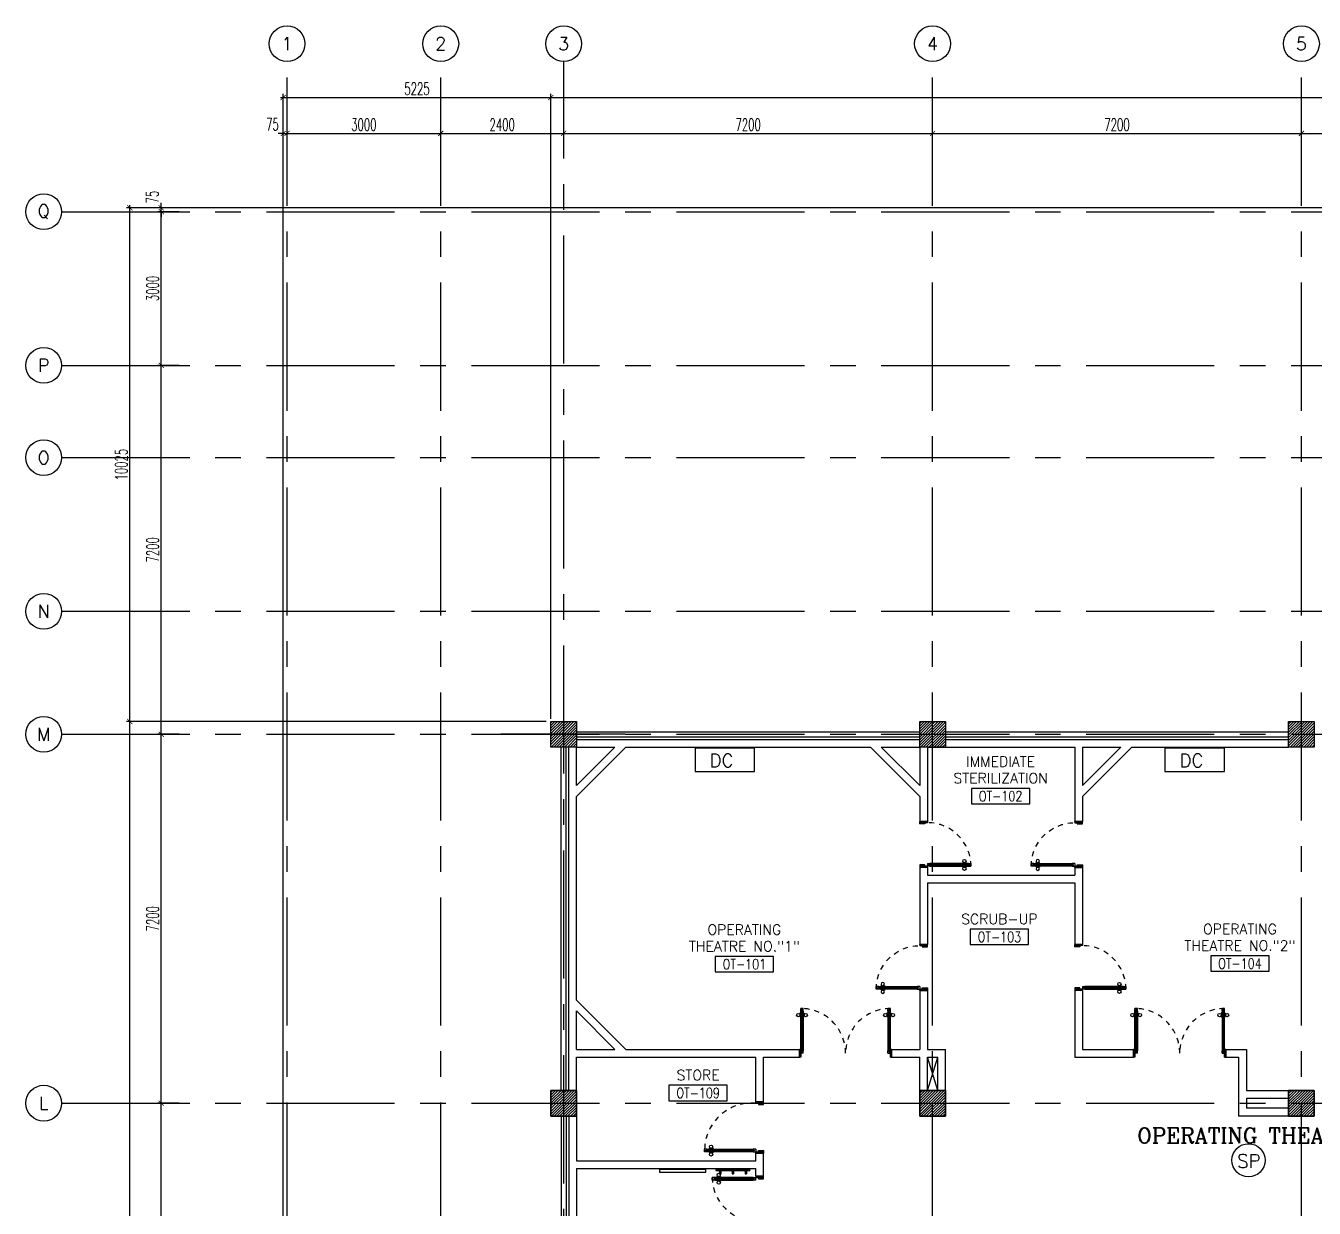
# Model space of a CAD drawing. Extents: x -0.4 to 91.9, y -1.1 to 78.4.
# Drawn here: x -0.35 to 24.8, y 55.32 to 78.4 of the extents above; entities that cross this region are included whole.
import ezdxf
from ezdxf.enums import TextEntityAlignment as Align

# ---------------------------------------------------------------- set-up
doc = ezdxf.new("R2010")
doc.units = 0
doc.header["$MEASUREMENT"] = 0
doc.header["$PDMODE"] = 34
doc.linetypes.add('CENTERX2', pattern=[4, 2.5, -0.5, 0.5, -0.5])
doc.linetypes.add('HIDDEN', pattern=[0.375, 0.25, -0.125])
doc.layers.get('0').update_dxf_attribs({"color": 11, "linetype": 'CONTINUOUS'})
doc.layers.get('DEFPOINTS').update_dxf_attribs({"color": 11, "linetype": 'CONTINUOUS'})
for name, color, linetype in [('AX-CR', 11, 'CONTINUOUS'), ('AX-DIM', 11, 'CONTINUOUS'), ('AX-TXT', 11, 'CONTINUOUS'), ('AXES', 11, 'CENTERX2'), ('COL', 11, 'CONTINUOUS'), ('DOOR', 11, 'CONTINUOUS'), ('E-CLCK', 4, 'CONTINUOUS'), ('E-PA', 4, 'CONTINUOUS'), ('HAT', 11, 'CONTINUOUS'), ('INSUL', 11, 'CONTINUOUS'), ('NON-MEDICAL', 11, 'CONTINUOUS'), ('RM-BOX', 11, 'CONTINUOUS'), ('RM-NAME', 11, 'CONTINUOUS'), ('RM-NO', 11, 'CONTINUOUS'), ('SHAFT', 11, 'CONTINUOUS'), ('WALL', 11, 'CONTINUOUS')]:
    doc.layers.add(name, color=color, linetype=linetype)
doc.styles.add('ROMANC', font='romanc', dxfattribs={"height": 0.1})
doc.styles.add('ROMANS', font='ROMANS.shx', dxfattribs={"width": 0.6})
doc.dimstyles.new('STANDARD in', dxfattribs={"dimtxt": 0.24, "dimasz": 0.1, "dimexe": 0.07, "dimexo": 0.05, "dimgap": 0.05, "dimtad": 1, "dimdec": 0, "dimlfac": 1000, "dimzin": 0, "dimdsep": 46, "dimtxsty": 'ROMANS', "dimblk": 'ARCHTICK', "dimcen": 0.05, "dimdle": 0.05, "dimclrd": 7, "dimclre": 7, "dimclrt": 2, "dimadec": 0, "dimazin": 0, "dimtfac": 1, "dimtdec": 0, "dimtmove": 2, "dimatfit": 3, "dimldrblk": 'ARCHTICK', "dimfxl": 0, "dimtolj": 1, "dimtzin": 0, "dimarcsym": 0})

# ---------------------------------------------------------------- blocks, each defined once
blk = doc.blocks.new('_ARCHTICK')
at = {"color": 0, "linetype": 'ByBlock', "const_width": 0.15}
blk.add_lwpolyline([(-0.5, -0.5), (0.5, 0.5)], dxfattribs=at)
blk = doc.blocks.new('*D125')
at = {"layer": 'AX-DIM', "color": 7, "lineweight": -2, "ltscale": 0.3}
for p, q in [((9.85, 76.998), (85.359, 76.998)), ((9.9, 76.648), (9.9, 77.068)), ((85.309, 71.455), (85.309, 77.068))]:
    blk.add_line(p, q, dxfattribs=at)
at = {"layer": 'DEFPOINTS', "color": 0, "ltscale": 0.3}
for p in [(85.309, 76.998), (9.9, 76.598), (85.309, 71.405)]:
    blk.add_point(p, dxfattribs=at)
at = {"layer": 'AX-DIM', "color": 7, "lineweight": -2, "ltscale": 0.3, "xscale": 0.1, "yscale": 0.1, "zscale": 0.1, "rotation": 180}
blk.add_blockref('_ARCHTICK', (9.9, 76.998), dxfattribs=at)
at = {"layer": 'AX-DIM', "color": 7, "lineweight": -2, "ltscale": 0.3, "xscale": 0.1, "yscale": 0.1, "zscale": 0.1}
blk.add_blockref('_ARCHTICK', (85.309, 76.998), dxfattribs=at)
at = {"layer": 'AX-DIM', "color": 2, "ltscale": 0.3, "insert": (47.605, 77.168), "char_height": 0.24, "attachment_point": 5, "style": 'ROMANS'}
blk.add_mtext('\\A1;75409', dxfattribs=at)
blk = doc.blocks.new('AXL')
at = {"layer": 'AX-CR'}
blk.add_circle((-350, 0), 350, dxfattribs=at)
at = {"layer": 'AX-TXT', "style": 'ROMANS'}
blk.add_attdef('AX', text='', height=250, dxfattribs=at).set_placement((-350, 0), align=Align.MIDDLE)
blk = doc.blocks.new('*X53')
at = {"color": 0}
for p, q in [((38539, 169902), (39027, 170390)), ((38539, 169955), (38974, 170390)), ((38539, 170008), (38921, 170390)), ((38539, 170061), (38868, 170390)), ((38539, 170114), (38815, 170390)), ((38539, 170167), (38762, 170390)), ((38539, 170220), (38709, 170390)), ((38539, 170273), (38656, 170390)), ((38539, 170326), (38603, 170390)), ((38539, 170379), (38550, 170390)), ((38580, 169890), (39039, 170349)), ((38633, 169890), (39039, 170296)), ((38686, 169890), (39039, 170243)), ((38739, 169890), (39039, 170190)), ((38792, 169890), (39039, 170137)), ((38845, 169890), (39039, 170084)), ((38898, 169890), (39039, 170031)), ((38951, 169890), (39039, 169978)), ((39004, 169890), (39039, 169925))]:
    blk.add_line(p, q, dxfattribs=at)
blk = doc.blocks.new('*X52')
at = {"color": 0}
for p, q in [((31339, 169914), (31814, 170390)), ((31339, 169968), (31761, 170390)), ((31339, 170021), (31708, 170390)), ((31339, 170074), (31655, 170390)), ((31339, 170127), (31602, 170390)), ((31339, 170180), (31549, 170390)), ((31339, 170233), (31496, 170390)), ((31339, 170286), (31443, 170390)), ((31339, 170339), (31390, 170390)), ((31368, 169890), (31839, 170361)), ((31421, 169890), (31839, 170308)), ((31474, 169890), (31839, 170255)), ((31527, 169890), (31839, 170202)), ((31580, 169890), (31839, 170149)), ((31633, 169890), (31839, 170096)), ((31686, 169890), (31839, 170043)), ((31739, 169890), (31839, 169990)), ((31792, 169890), (31839, 169937))]:
    blk.add_line(p, q, dxfattribs=at)
blk = doc.blocks.new('*X51')
at = {"color": 0}
for p, q in [((24139, 169927), (24602, 170390)), ((24139, 169980), (24549, 170390)), ((24139, 170033), (24496, 170390)), ((24139, 170086), (24443, 170390)), ((24139, 170139), (24390, 170390)), ((24139, 170192), (24337, 170390)), ((24139, 170245), (24284, 170390)), ((24139, 170298), (24231, 170390)), ((24139, 170351), (24178, 170390)), ((24155, 169890), (24639, 170374)), ((24208, 169890), (24639, 170321)), ((24261, 169890), (24639, 170268)), ((24314, 169890), (24639, 170215)), ((24367, 169890), (24639, 170162)), ((24420, 169890), (24639, 170109)), ((24473, 169890), (24639, 170056)), ((24526, 169890), (24639, 170003)), ((24579, 169890), (24639, 169950)), ((24632, 169890), (24639, 169897))]:
    blk.add_line(p, q, dxfattribs=at)
blk = doc.blocks.new('*X48')
at = {"color": 0}
for p, q in [((38539, 177114), (39014, 177590)), ((38539, 177168), (38961, 177590)), ((38539, 177221), (38908, 177590)), ((38539, 177274), (38855, 177590)), ((38539, 177327), (38802, 177590)), ((38539, 177380), (38749, 177590)), ((38539, 177433), (38696, 177590)), ((38539, 177486), (38643, 177590)), ((38539, 177539), (38590, 177590)), ((38568, 177090), (39039, 177561)), ((38621, 177090), (39039, 177508)), ((38674, 177090), (39039, 177455)), ((38727, 177090), (39039, 177402)), ((38780, 177090), (39039, 177349)), ((38833, 177090), (39039, 177296)), ((38886, 177090), (39039, 177243)), ((38939, 177090), (39039, 177190)), ((38992, 177090), (39039, 177137))]:
    blk.add_line(p, q, dxfattribs=at)
blk = doc.blocks.new('*X47')
at = {"color": 0}
for p, q in [((31339, 177127), (31802, 177590)), ((31339, 177180), (31749, 177590)), ((31339, 177233), (31696, 177590)), ((31339, 177286), (31643, 177590)), ((31339, 177339), (31590, 177590)), ((31339, 177392), (31537, 177590)), ((31339, 177445), (31484, 177590)), ((31339, 177498), (31431, 177590)), ((31339, 177551), (31378, 177590)), ((31355, 177090), (31839, 177574)), ((31408, 177090), (31839, 177521)), ((31461, 177090), (31839, 177468)), ((31514, 177090), (31839, 177415)), ((31567, 177090), (31839, 177362)), ((31620, 177090), (31839, 177309)), ((31673, 177090), (31839, 177256)), ((31726, 177090), (31839, 177203)), ((31779, 177090), (31839, 177150)), ((31832, 177090), (31839, 177097))]:
    blk.add_line(p, q, dxfattribs=at)
blk = doc.blocks.new('*X46')
at = {"color": 0}
for p, q in [((24139, 177139), (24590, 177590)), ((24139, 177192), (24536, 177590)), ((24139, 177246), (24483, 177590)), ((24139, 177299), (24430, 177590)), ((24139, 177352), (24377, 177590)), ((24139, 177405), (24324, 177590)), ((24139, 177458), (24271, 177590)), ((24139, 177511), (24218, 177590)), ((24139, 177564), (24165, 177590)), ((24143, 177090), (24639, 177586)), ((24196, 177090), (24639, 177533)), ((24249, 177090), (24639, 177480)), ((24302, 177090), (24639, 177427)), ((24355, 177090), (24639, 177374)), ((24408, 177090), (24639, 177321)), ((24461, 177090), (24639, 177268)), ((24514, 177090), (24639, 177215)), ((24567, 177090), (24639, 177162)), ((24620, 177090), (24639, 177109))]:
    blk.add_line(p, q, dxfattribs=at)
blk = doc.blocks.new('RM1')
at = {"layer": 'RM-BOX'}
blk.add_lwpolyline([(570, -200), (-570, -200), (-570, -500), (570, -500)], close=True, dxfattribs=at)
at = {"layer": 'RM-NAME', "style": 'ROMANS'}
for tag, p in [('ROOMNAME1', (0, 324)), ('ROOMNAME2', (0, 0))]:
    blk.add_attdef(tag, text='', height=200, dxfattribs=at).set_placement(p, align=Align.MIDDLE)
at = {"layer": 'RM-NO', "style": 'ROMANS', "width": 0.8}
blk.add_attdef('ROOMNO', text='', height=200, dxfattribs=at).set_placement((0, -350), align=Align.MIDDLE)
blk = doc.blocks.new('AXU')
at = {"layer": 'AX-CR'}
blk.add_circle((0, 350), 350, dxfattribs=at)
at = {"layer": 'AX-TXT', "style": 'ROMANS'}
blk.add_attdef('AX', text='', height=250, dxfattribs=at).set_placement((0, 350), align=Align.MIDDLE)
blk = doc.blocks.new('*D181')
at = {"layer": 'AX-DIM', "color": 7, "lineweight": -2, "ltscale": 0.3}
for p, q in [((4.7, 76.298), (7.8, 76.298)), ((4.75, 75.948), (4.75, 76.368)), ((7.75, 75.948), (7.75, 76.368))]:
    blk.add_line(p, q, dxfattribs=at)
at = {"layer": 'DEFPOINTS', "color": 0, "ltscale": 0.3}
for p in [(7.75, 76.298), (4.75, 75.898), (7.75, 75.898)]:
    blk.add_point(p, dxfattribs=at)
at = {"layer": 'AX-DIM', "color": 7, "lineweight": -2, "ltscale": 0.3, "xscale": 0.1, "yscale": 0.1, "zscale": 0.1, "rotation": 180}
blk.add_blockref('_ARCHTICK', (4.75, 76.298), dxfattribs=at)
at = {"layer": 'AX-DIM', "color": 7, "lineweight": -2, "ltscale": 0.3, "xscale": 0.1, "yscale": 0.1, "zscale": 0.1}
blk.add_blockref('_ARCHTICK', (7.75, 76.298), dxfattribs=at)
at = {"layer": 'AX-DIM', "color": 2, "ltscale": 0.3, "insert": (6.25, 76.468), "char_height": 0.24, "attachment_point": 5, "style": 'ROMANS'}
blk.add_mtext('\\A1;3000', dxfattribs=at)
blk = doc.blocks.new('*D180')
at = {"layer": 'AX-DIM', "color": 7, "lineweight": -2, "ltscale": 0.3}
for p, q in [((7.7, 76.298), (10.2, 76.298)), ((7.75, 75.948), (7.75, 76.368)), ((10.15, 75.948), (10.15, 76.368))]:
    blk.add_line(p, q, dxfattribs=at)
at = {"layer": 'DEFPOINTS', "color": 0, "ltscale": 0.3}
for p in [(10.15, 76.298), (7.75, 75.898), (10.15, 75.898)]:
    blk.add_point(p, dxfattribs=at)
at = {"layer": 'AX-DIM', "color": 7, "lineweight": -2, "ltscale": 0.3, "xscale": 0.1, "yscale": 0.1, "zscale": 0.1, "rotation": 180}
blk.add_blockref('_ARCHTICK', (7.75, 76.298), dxfattribs=at)
at = {"layer": 'AX-DIM', "color": 7, "lineweight": -2, "ltscale": 0.3, "xscale": 0.1, "yscale": 0.1, "zscale": 0.1}
blk.add_blockref('_ARCHTICK', (10.15, 76.298), dxfattribs=at)
at = {"layer": 'AX-DIM', "color": 2, "ltscale": 0.3, "insert": (8.95, 76.468), "char_height": 0.24, "attachment_point": 5, "style": 'ROMANS'}
blk.add_mtext('\\A1;2400', dxfattribs=at)
blk = doc.blocks.new('*D179')
at = {"layer": 'AX-DIM', "color": 7, "lineweight": -2, "ltscale": 0.3}
for p, q in [((10.1, 76.298), (17.4, 76.298)), ((10.15, 75.948), (10.15, 76.368)), ((17.35, 75.948), (17.35, 76.368))]:
    blk.add_line(p, q, dxfattribs=at)
at = {"layer": 'DEFPOINTS', "color": 0, "ltscale": 0.3}
for p in [(17.35, 76.298), (10.15, 75.898), (17.35, 75.898)]:
    blk.add_point(p, dxfattribs=at)
at = {"layer": 'AX-DIM', "color": 7, "lineweight": -2, "ltscale": 0.3, "xscale": 0.1, "yscale": 0.1, "zscale": 0.1, "rotation": 180}
blk.add_blockref('_ARCHTICK', (10.15, 76.298), dxfattribs=at)
at = {"layer": 'AX-DIM', "color": 7, "lineweight": -2, "ltscale": 0.3, "xscale": 0.1, "yscale": 0.1, "zscale": 0.1}
blk.add_blockref('_ARCHTICK', (17.35, 76.298), dxfattribs=at)
at = {"layer": 'AX-DIM', "color": 2, "ltscale": 0.3, "insert": (13.75, 76.468), "char_height": 0.24, "attachment_point": 5, "style": 'ROMANS'}
blk.add_mtext('\\A1;7200', dxfattribs=at)
blk = doc.blocks.new('*D178')
at = {"layer": 'AX-DIM', "color": 7, "lineweight": -2, "ltscale": 0.3}
for p, q in [((17.3, 76.298), (24.6, 76.298)), ((17.35, 75.948), (17.35, 76.368)), ((24.55, 75.948), (24.55, 76.368))]:
    blk.add_line(p, q, dxfattribs=at)
at = {"layer": 'DEFPOINTS', "color": 0, "ltscale": 0.3}
for p in [(24.55, 76.298), (17.35, 75.898), (24.55, 75.898)]:
    blk.add_point(p, dxfattribs=at)
at = {"layer": 'AX-DIM', "color": 7, "lineweight": -2, "ltscale": 0.3, "xscale": 0.1, "yscale": 0.1, "zscale": 0.1, "rotation": 180}
blk.add_blockref('_ARCHTICK', (17.35, 76.298), dxfattribs=at)
at = {"layer": 'AX-DIM', "color": 7, "lineweight": -2, "ltscale": 0.3, "xscale": 0.1, "yscale": 0.1, "zscale": 0.1}
blk.add_blockref('_ARCHTICK', (24.55, 76.298), dxfattribs=at)
at = {"layer": 'AX-DIM', "color": 2, "ltscale": 0.3, "insert": (20.95, 76.468), "char_height": 0.24, "attachment_point": 5, "style": 'ROMANS'}
blk.add_mtext('\\A1;7200', dxfattribs=at)
blk = doc.blocks.new('*D177')
at = {"layer": 'AX-DIM', "color": 7, "lineweight": -2, "ltscale": 0.3}
for p, q in [((24.5, 76.298), (28.2, 76.298)), ((24.55, 75.948), (24.55, 76.368)), ((28.15, 75.948), (28.15, 76.368))]:
    blk.add_line(p, q, dxfattribs=at)
at = {"layer": 'DEFPOINTS', "color": 0, "ltscale": 0.3}
for p in [(28.15, 76.298), (24.55, 75.898), (28.15, 75.898)]:
    blk.add_point(p, dxfattribs=at)
at = {"layer": 'AX-DIM', "color": 7, "lineweight": -2, "ltscale": 0.3, "xscale": 0.1, "yscale": 0.1, "zscale": 0.1, "rotation": 180}
blk.add_blockref('_ARCHTICK', (24.55, 76.298), dxfattribs=at)
at = {"layer": 'AX-DIM', "color": 7, "lineweight": -2, "ltscale": 0.3, "xscale": 0.1, "yscale": 0.1, "zscale": 0.1}
blk.add_blockref('_ARCHTICK', (28.15, 76.298), dxfattribs=at)
at = {"layer": 'AX-DIM', "color": 2, "ltscale": 0.3, "insert": (26.35, 76.468), "char_height": 0.24, "attachment_point": 5, "style": 'ROMANS'}
blk.add_mtext('\\A1;3600', dxfattribs=at)
blk = doc.blocks.new('*D167')
at = {"layer": 'AX-DIM', "color": 7, "lineweight": -2, "ltscale": 0.3}
for p, q in [((9.805, 64.82), (1.613, 64.82)), ((1.683, 5.45), (1.683, 64.87)), ((10.483, 5.5), (1.613, 5.5))]:
    blk.add_line(p, q, dxfattribs=at)
at = {"layer": 'DEFPOINTS', "color": 0, "ltscale": 0.3}
for p in [(1.683, 64.82), (9.855, 64.82), (10.533, 5.5)]:
    blk.add_point(p, dxfattribs=at)
at = {"layer": 'AX-DIM', "color": 7, "lineweight": -2, "ltscale": 0.3, "xscale": 0.1, "yscale": 0.1, "zscale": 0.1}
for p, rotation in [((1.683, 64.82), 90), ((1.683, 5.5), 270)]:
    blk.add_blockref('_ARCHTICK', p, dxfattribs=dict(at, rotation=rotation))
at = {"layer": 'AX-DIM', "color": 2, "ltscale": 0.3, "insert": (1.513, 35.16), "char_height": 0.24, "attachment_point": 5, "rotation": 90, "style": 'ROMANS'}
blk.add_mtext('\\A1;59320', dxfattribs=at)
blk = doc.blocks.new('*D166')
at = {"layer": 'AX-DIM', "color": 7, "lineweight": -2, "ltscale": 0.3}
for p, q in [((2.645, 74.77), (2.225, 74.77)), ((2.295, 71.72), (2.295, 74.82)), ((2.645, 71.77), (2.225, 71.77))]:
    blk.add_line(p, q, dxfattribs=at)
at = {"layer": 'DEFPOINTS', "color": 0, "ltscale": 0.3}
for p in [(2.295, 74.77), (2.695, 74.77), (2.695, 71.77)]:
    blk.add_point(p, dxfattribs=at)
at = {"layer": 'AX-DIM', "color": 7, "lineweight": -2, "ltscale": 0.3, "xscale": 0.1, "yscale": 0.1, "zscale": 0.1}
for p, rotation in [((2.295, 74.77), 90), ((2.295, 71.77), 270)]:
    blk.add_blockref('_ARCHTICK', p, dxfattribs=dict(at, rotation=rotation))
at = {"layer": 'AX-DIM', "color": 2, "ltscale": 0.3, "insert": (2.125, 73.27), "char_height": 0.24, "attachment_point": 5, "rotation": 90, "style": 'ROMANS'}
blk.add_mtext('\\A1;3000', dxfattribs=at)
blk = doc.blocks.new('*D165')
at = {"layer": 'AX-DIM', "color": 7, "lineweight": -2, "ltscale": 0.3}
for p, q in [((2.645, 71.77), (2.225, 71.77)), ((2.295, 64.52), (2.295, 71.82)), ((2.645, 64.57), (2.225, 64.57))]:
    blk.add_line(p, q, dxfattribs=at)
at = {"layer": 'DEFPOINTS', "color": 0, "ltscale": 0.3}
for p in [(2.295, 71.77), (2.695, 71.77), (2.695, 64.57)]:
    blk.add_point(p, dxfattribs=at)
at = {"layer": 'AX-DIM', "color": 7, "lineweight": -2, "ltscale": 0.3, "xscale": 0.1, "yscale": 0.1, "zscale": 0.1}
for p, rotation in [((2.295, 71.77), 90), ((2.295, 64.57), 270)]:
    blk.add_blockref('_ARCHTICK', p, dxfattribs=dict(at, rotation=rotation))
at = {"layer": 'AX-DIM', "color": 2, "ltscale": 0.3, "insert": (2.125, 68.17), "char_height": 0.24, "attachment_point": 5, "rotation": 90, "style": 'ROMANS'}
blk.add_mtext('\\A1;7200', dxfattribs=at)
blk = doc.blocks.new('*D164')
at = {"layer": 'AX-DIM', "color": 7, "lineweight": -2, "ltscale": 0.3}
for p, q in [((2.645, 64.57), (2.225, 64.57)), ((2.295, 57.32), (2.295, 64.62)), ((2.645, 57.37), (2.225, 57.37))]:
    blk.add_line(p, q, dxfattribs=at)
at = {"layer": 'DEFPOINTS', "color": 0, "ltscale": 0.3}
for p in [(2.295, 64.57), (2.695, 64.57), (2.695, 57.37)]:
    blk.add_point(p, dxfattribs=at)
at = {"layer": 'AX-DIM', "color": 7, "lineweight": -2, "ltscale": 0.3, "xscale": 0.1, "yscale": 0.1, "zscale": 0.1}
for p, rotation in [((2.295, 64.57), 90), ((2.295, 57.37), 270)]:
    blk.add_blockref('_ARCHTICK', p, dxfattribs=dict(at, rotation=rotation))
at = {"layer": 'AX-DIM', "color": 2, "ltscale": 0.3, "insert": (2.125, 60.97), "char_height": 0.24, "attachment_point": 5, "rotation": 90, "style": 'ROMANS'}
blk.add_mtext('\\A1;7200', dxfattribs=at)
blk = doc.blocks.new('*D163')
at = {"layer": 'AX-DIM', "color": 7, "lineweight": -2, "ltscale": 0.3}
for p, q in [((2.645, 57.37), (2.225, 57.37)), ((2.295, 50.12), (2.295, 57.42)), ((2.645, 50.17), (2.225, 50.17))]:
    blk.add_line(p, q, dxfattribs=at)
at = {"layer": 'DEFPOINTS', "color": 0, "ltscale": 0.3}
for p in [(2.295, 57.37), (2.695, 57.37), (2.695, 50.17)]:
    blk.add_point(p, dxfattribs=at)
at = {"layer": 'AX-DIM', "color": 7, "lineweight": -2, "ltscale": 0.3, "xscale": 0.1, "yscale": 0.1, "zscale": 0.1}
for p, rotation in [((2.295, 57.37), 90), ((2.295, 50.17), 270)]:
    blk.add_blockref('_ARCHTICK', p, dxfattribs=dict(at, rotation=rotation))
at = {"layer": 'AX-DIM', "color": 2, "ltscale": 0.3, "insert": (2.125, 53.77), "char_height": 0.24, "attachment_point": 5, "rotation": 90, "style": 'ROMANS'}
blk.add_mtext('\\A1;7200', dxfattribs=at)
blk = doc.blocks.new('COL50')
at = {"layer": 'COL'}
blk.add_lwpolyline([(-250, 250), (-250, -250), (250, -250), (250, 250)], close=True, dxfattribs=at)
blk = doc.blocks.new('*D151')
at = {"layer": 'AX-DIM', "color": 7, "lineweight": -2, "ltscale": 0.3}
for p, q in [((4.625, 76.998), (9.95, 76.998)), ((4.675, 40.87), (4.675, 77.068)), ((9.9, 64.87), (9.9, 77.068))]:
    blk.add_line(p, q, dxfattribs=at)
at = {"layer": 'DEFPOINTS', "color": 0, "ltscale": 0.3}
for p in [(9.9, 76.998), (9.9, 64.82), (4.675, 40.82)]:
    blk.add_point(p, dxfattribs=at)
at = {"layer": 'AX-DIM', "color": 7, "lineweight": -2, "ltscale": 0.3, "xscale": 0.1, "yscale": 0.1, "zscale": 0.1, "rotation": 180}
blk.add_blockref('_ARCHTICK', (4.675, 76.998), dxfattribs=at)
at = {"layer": 'AX-DIM', "color": 7, "lineweight": -2, "ltscale": 0.3, "xscale": 0.1, "yscale": 0.1, "zscale": 0.1}
blk.add_blockref('_ARCHTICK', (9.9, 76.998), dxfattribs=at)
at = {"layer": 'AX-DIM', "color": 2, "ltscale": 0.3, "insert": (7.287, 77.168), "char_height": 0.24, "attachment_point": 5, "style": 'ROMANS'}
blk.add_mtext('\\A1;5225', dxfattribs=at)
blk = doc.blocks.new('*D150')
at = {"layer": 'AX-DIM', "color": 7, "lineweight": -2, "ltscale": 0.3}
for p, q in [((4.675, 76.298), (4.575, 76.298)), ((4.675, 75.948), (4.675, 76.368)), ((4.675, 76.298), (4.75, 76.298)), ((4.75, 75.948), (4.75, 76.368)), ((4.75, 76.298), (4.85, 76.298))]:
    blk.add_line(p, q, dxfattribs=at)
at = {"layer": 'DEFPOINTS', "color": 0, "ltscale": 0.3}
for p in [(4.75, 76.298), (4.675, 75.898), (4.75, 75.898)]:
    blk.add_point(p, dxfattribs=at)
at = {"layer": 'AX-DIM', "color": 7, "lineweight": -2, "ltscale": 0.3, "xscale": 0.1, "yscale": 0.1, "zscale": 0.1}
blk.add_blockref('_ARCHTICK', (4.675, 76.298), dxfattribs=at)
at = {"layer": 'AX-DIM', "color": 7, "lineweight": -2, "ltscale": 0.3, "xscale": 0.1, "yscale": 0.1, "zscale": 0.1, "rotation": 180}
blk.add_blockref('_ARCHTICK', (4.75, 76.298), dxfattribs=at)
at = {"layer": 'AX-DIM', "color": 2, "ltscale": 0.3, "insert": (4.465, 76.473), "char_height": 0.24, "attachment_point": 5, "style": 'ROMANS'}
blk.add_mtext('\\A1;75', dxfattribs=at)
blk = doc.blocks.new('*D149')
at = {"layer": 'AX-DIM', "color": 7, "lineweight": -2, "ltscale": 0.3}
for p, q in [((42.065, 74.845), (1.613, 74.845)), ((1.683, 64.77), (1.683, 74.895)), ((2.333, 64.82), (1.613, 64.82))]:
    blk.add_line(p, q, dxfattribs=at)
at = {"layer": 'DEFPOINTS', "color": 0, "ltscale": 0.3}
for p in [(1.683, 74.845), (42.115, 74.845), (2.383, 64.82)]:
    blk.add_point(p, dxfattribs=at)
at = {"layer": 'AX-DIM', "color": 7, "lineweight": -2, "ltscale": 0.3, "xscale": 0.1, "yscale": 0.1, "zscale": 0.1}
for p, rotation in [((1.683, 74.845), 90), ((1.683, 64.82), 270)]:
    blk.add_blockref('_ARCHTICK', p, dxfattribs=dict(at, rotation=rotation))
at = {"layer": 'AX-DIM', "color": 2, "ltscale": 0.3, "insert": (1.513, 69.833), "char_height": 0.24, "attachment_point": 5, "rotation": 90, "style": 'ROMANS'}
blk.add_mtext('\\A1;10025', dxfattribs=at)
blk = doc.blocks.new('*D148')
at = {"layer": 'AX-DIM', "color": 7, "lineweight": -2, "ltscale": 0.3}
for p, q in [((2.645, 74.845), (2.225, 74.845)), ((2.645, 74.77), (2.225, 74.77)), ((2.295, 74.845), (2.295, 74.945)), ((2.295, 74.77), (2.295, 74.845)), ((2.295, 74.77), (2.295, 74.67))]:
    blk.add_line(p, q, dxfattribs=at)
at = {"layer": 'DEFPOINTS', "color": 0, "ltscale": 0.3}
for p in [(2.295, 74.845), (2.695, 74.845), (2.695, 74.77)]:
    blk.add_point(p, dxfattribs=at)
at = {"layer": 'AX-DIM', "color": 7, "lineweight": -2, "ltscale": 0.3, "xscale": 0.1, "yscale": 0.1, "zscale": 0.1}
for p, rotation in [((2.295, 74.845), 270), ((2.295, 74.77), 90)]:
    blk.add_blockref('_ARCHTICK', p, dxfattribs=dict(at, rotation=rotation))
at = {"layer": 'AX-DIM', "color": 2, "ltscale": 0.3, "insert": (2.12, 75.055), "char_height": 0.24, "attachment_point": 5, "rotation": 90, "style": 'ROMANS'}
blk.add_mtext('\\A1;75', dxfattribs=at)
blk = doc.blocks.new('DOOR90')
at = {"layer": 'DOOR', "color": 0, "linetype": 'ByBlock'}
for p, q in [((-150, 0), (-150, -25)), ((-150, 0), (0, 0)), ((0, -50), (0, 0)), ((-1000, -25), (-1000, -75)), ((-1000, -75), (-1000, -25)), ((-950, -25), (-1000, -25)), ((-950, -75), (-1000, -75)), ((-970, -42), (-970, -58)), ((-950, -42), (-970, -42)), ((-950, -58), (-970, -58)), ((-950, -25), (-950, -42)), ((-950, -58), (-950, -75)), ((-918, -25), (-918, -18)), ((-828, -18), (-918, -18)), ((-918, -75), (-918, -82)), ((-828, -82), (-918, -82)), ((-905, -18), (-905, -9)), ((-905, -9), (-840, -9)), ((-905, -18), (-840, -18)), ((-905, -82), (-905, -91)), ((-905, -82), (-840, -82)), ((-905, -91), (-840, -91)), ((-840, -18), (-840, -9)), ((-840, -82), (-840, -91)), ((-828, -25), (-828, -18)), ((-828, -75), (-828, -82)), ((-200, -42), (-200, -25)), ((-200, -25), (-150, -25)), ((-180, -42), (-200, -42)), ((-200, -75), (-200, -58)), ((-200, -58), (-180, -58)), ((-150, -75), (-200, -75)), ((-180, -58), (-180, -42)), ((-150, -75), (-150, -25)), ((-150, -25), (-100, -25)), ((-100, -25), (-100, -50)), ((-100, -50), (0, -50)), ((-150, -900), (-150, -875)), ((-150, -875), (-100, -875)), ((0, -900), (-150, -900)), ((-150, -900), (0, -900)), ((-100, -850), (0, -850)), ((-100, -875), (-100, -850)), ((0, -850), (0, -900))]:
    blk.add_line(p, q, dxfattribs=at)
at = {"layer": 'DOOR', "color": 9, "linetype": 'ByBlock'}
for p, q in [((0, -50), (-114, 0)), ((0, -50), (-40, 0)), ((0, -50), (-100, -37)), ((0, -850), (-114, -900)), ((0, -850), (-100, -863)), ((0, -850), (-40, -900))]:
    blk.add_line(p, q, dxfattribs=at)
at = {"layer": 'DOOR', "linetype": 'ByBlock'}
for p, q in [((-200, -25), (-950, -25)), ((-200, -42), (-950, -42)), ((-200, -58), (-950, -58)), ((-950, -75), (-200, -75))]:
    blk.add_line(p, q, dxfattribs=at)
at = {"layer": 'DOOR', "color": 0, "linetype": 'ByBlock'}
for centre in [(-873, 24), (-873, -124)]:
    blk.add_circle(centre, 32.4, dxfattribs=at)
at = {"layer": 'DOOR', "color": 9, "linetype": 'ByBlock'}
for centre, radius, start, end in [((0, -50), 154, 161.1053, 166.2858), ((0, -50), 134, 158.1598, 169.28), ((0, -50), 94.4, 148.0182, 180), ((0, -50), 74.4, 137.7764, 180), ((0, -50), 114, 154.0838, 167.3774), ((0, -50), 54.4, 113.2074, 180), ((0, -50), 34.4, 90, 180), ((0, -50), 14.4, 90, 180), ((0, -850), 154, 193.7142, 198.8947), ((0, -850), 134, 190.72, 201.8402), ((0, -850), 94.4, 180, 211.9818), ((0, -850), 74.4, 180, 222.2236), ((0, -850), 54.4, 180, 246.7926), ((0, -850), 34.4, 180, 270), ((0, -850), 14.4, 180, 270)]:
    blk.add_arc(centre, radius, start, end, dxfattribs=at)
at = {"layer": 'DOOR', "linetype": 'HIDDEN', "ltscale": 0.5}
blk.add_arc((-150, -25), 850, 180, 270, dxfattribs=at)
blk = doc.blocks.new('A$C1F6243B1')
at = {"layer": 'DOOR', "color": 0, "linetype": 'ByBlock'}
for p, q in [((0, 950), (0, 1000)), ((150, 1000), (0, 1000)), ((100, 950), (0, 950)), ((100, 975), (100, 950)), ((150, 975), (100, 975)), ((150, 1000), (150, 975)), ((150, 925), (150, 975)), ((200, 975), (150, 975)), ((150, 925), (200, 925)), ((180, 942), (180, 958)), ((180, 958), (200, 958)), ((200, 942), (180, 942)), ((200, 958), (200, 975)), ((200, 925), (200, 942)), ((978, 975), (978, 982)), ((978, 982), (1068, 982)), ((978, 925), (978, 918)), ((978, 918), (1068, 918)), ((990, 982), (990, 991)), ((1055, 991), (990, 991)), ((1055, 982), (990, 982)), ((990, 918), (990, 909)), ((1055, 918), (990, 918)), ((1055, 909), (990, 909)), ((1055, 982), (1055, 991)), ((1055, 918), (1055, 909)), ((1068, 975), (1068, 982)), ((1068, 925), (1068, 918)), ((1100, 975), (1100, 958)), ((1100, 975), (1150, 975)), ((1100, 958), (1120, 958)), ((1100, 942), (1100, 925)), ((1100, 942), (1120, 942)), ((1100, 925), (1150, 925)), ((1120, 958), (1120, 942)), ((1150, 975), (1150, 925)), ((1150, 925), (1150, 975)), ((100, 50), (0, 50)), ((0, 50), (0, 0)), ((0, 0), (150, 0)), ((150, 0), (0, 0)), ((100, 25), (100, 50)), ((150, 25), (100, 25)), ((150, 0), (150, 25))]:
    blk.add_line(p, q, dxfattribs=at)
at = {"layer": 'DOOR', "linetype": 'ByBlock'}
for p, q in [((0, 1000), (150, 1000)), ((200, 975), (1100, 975)), ((200, 958), (1100, 958)), ((200, 942), (1100, 942)), ((1100, 925), (200, 925))]:
    blk.add_line(p, q, dxfattribs=at)
at = {"layer": 'DOOR', "color": 9, "linetype": 'ByBlock'}
for p, q in [((0, 950), (40, 1000)), ((0, 950), (114, 1000)), ((0, 950), (100, 963)), ((0, 50), (40, 0)), ((0, 50), (114, 0)), ((0, 50), (100, 37))]:
    blk.add_line(p, q, dxfattribs=at)
at = {"layer": 'DOOR', "color": 0, "linetype": 'ByBlock'}
for centre in [(1023, 1024), (1023, 876)]:
    blk.add_circle(centre, 32.4, dxfattribs=at)
at = {"layer": 'DOOR', "color": 9, "linetype": 'ByBlock'}
for centre, radius, start, end in [((0, 950), 34.4, 0, 90), ((0, 950), 14.4, 0, 90), ((0, 950), 54.4, 0, 66.7926), ((0, 950), 74.4, 0, 42.2236), ((0, 950), 94.4, 0, 31.9818), ((0, 950), 114, 12.6226, 25.9162), ((0, 950), 134, 10.72, 21.8402), ((0, 950), 154, 13.7142, 18.8947), ((0, 50), 14.4, 270, 0), ((0, 50), 34.4, 270, 0), ((0, 50), 54.4, 293.2074, 0), ((0, 50), 74.4, 317.7764, 0), ((0, 50), 94.4, 328.0182, 0), ((0, 50), 134, 338.1598, 349.28), ((0, 50), 154, 341.1053, 346.2858)]:
    blk.add_arc(centre, radius, start, end, dxfattribs=at)
at = {"layer": 'DOOR', "linetype": 'HIDDEN', "ltscale": 0.5}
blk.add_arc((223, 950), 928, 265.5183, 1.544, dxfattribs=at)
blk = doc.blocks.new('D1')
at = {"layer": 'DOOR', "color": 0, "linetype": 'ByBlock'}
for p, q in [((18, 854), (9, 854)), ((9, 854), (9, 789)), ((18, 789), (9, 789)), ((25, 866), (18, 866)), ((18, 776), (18, 866)), ((18, 854), (18, 789)), ((25, 776), (18, 776)), ((25, 949), (75, 949)), ((75, 949), (25, 949)), ((25, 899), (25, 949)), ((25, 899), (42, 899)), ((42, 919), (58, 919)), ((42, 899), (42, 919)), ((58, 899), (58, 919)), ((58, 899), (75, 899)), ((75, 899), (75, 949)), ((75, 866), (82, 866)), ((75, 776), (82, 776)), ((82, 776), (82, 866)), ((82, 854), (91, 854)), ((82, 854), (82, 789)), ((82, 789), (91, 789)), ((91, 854), (91, 789)), ((1718, 854), (1709, 854)), ((1709, 854), (1709, 789)), ((1718, 789), (1709, 789)), ((1725, 866), (1718, 866)), ((1718, 776), (1718, 866)), ((1718, 854), (1718, 789)), ((1725, 776), (1718, 776)), ((1775, 949), (1725, 949)), ((1725, 949), (1775, 949)), ((1725, 899), (1725, 949)), ((1742, 899), (1725, 899)), ((1758, 919), (1742, 919)), ((1742, 899), (1742, 919)), ((1758, 899), (1758, 919)), ((1775, 899), (1758, 899)), ((1775, 899), (1775, 949)), ((1775, 866), (1782, 866)), ((1775, 776), (1782, 776)), ((1782, 776), (1782, 866)), ((1782, 854), (1791, 854)), ((1782, 854), (1782, 789)), ((1782, 789), (1791, 789)), ((1791, 854), (1791, 789)), ((0, 0), (0, 150)), ((0, 150), (25, 150)), ((25, 0), (0, 0)), ((25, 150), (25, 0)), ((42, 125), (25, 125)), ((25, 125), (25, 75)), ((75, 75), (25, 75)), ((42, 105), (42, 125)), ((58, 105), (42, 105)), ((75, 125), (58, 125)), ((58, 125), (58, 105)), ((75, 75), (75, 125)), ((1725, 125), (1742, 125)), ((1725, 75), (1725, 125)), ((1725, 75), (1775, 75)), ((1742, 125), (1742, 105)), ((1742, 105), (1758, 105)), ((1758, 125), (1775, 125)), ((1758, 105), (1758, 125)), ((1800, 150), (1775, 150)), ((1775, 150), (1775, 0)), ((1775, 125), (1775, 75)), ((1775, 0), (1800, 0)), ((1800, 0), (1800, 150))]:
    blk.add_line(p, q, dxfattribs=at)
at = {"layer": 'DOOR', "linetype": 'ByBlock'}
for p, q in [((25, 125), (25, 899)), ((42, 125), (42, 899)), ((58, 125), (58, 899)), ((75, 899), (75, 125)), ((1725, 899), (1725, 125)), ((1742, 125), (1742, 899)), ((1758, 125), (1758, 899)), ((1775, 125), (1775, 899))]:
    blk.add_line(p, q, dxfattribs=at)
at = {"layer": 'DOOR', "color": 9, "linetype": 'ByBlock'}
for p, q in [((25, 57), (0, 114)), ((25, 20), (0, 40)), ((1775, 57), (1800, 114)), ((1775, 20), (1800, 40))]:
    blk.add_line(p, q, dxfattribs=at)
at = {"layer": 'DOOR', "color": 0, "linetype": 'ByBlock'}
for centre in [(-24, 821), (124, 821), (1676, 821), (1824, 821)]:
    blk.add_circle(centre, 32.4, dxfattribs=at)
at = {"layer": 'DOOR', "linetype": 'HIDDEN', "ltscale": 0.5}
for centre, start, end in [((28, 76), 359.9293, 90.1644), ((1772, 76), 89.8356, 180.0707)]:
    blk.add_arc(centre, 872, start, end, dxfattribs=at)
at = {"layer": 'DOOR', "color": 9, "linetype": 'ByBlock'}
for centre, radius, start, end in [((50, 0), 154, 103.7142, 108.8947), ((50, 0), 134, 100.72, 111.8402), ((50, 0), 114, 102.6226, 115.9162), ((50, 0), 94.4, 105.3566, 121.9818), ((50, 0), 74.4, 109.6341, 132.2236), ((50, 0), 54.4, 117.3576, 156.7926), ((50, 0), 34.4, 136.6107, 180), ((1750, 0), 134, 68.1598, 79.28), ((1750, 0), 114, 64.0838, 77.3774), ((1750, 0), 94.4, 58.0182, 74.6434), ((1750, 0), 74.4, 47.7764, 70.3659), ((1750, 0), 54.4, 23.2074, 62.6424), ((1750, 0), 34.4, 0, 43.3893), ((1750, 0), 154, 71.1053, 76.2858)]:
    blk.add_arc(centre, radius, start, end, dxfattribs=at)

msp = doc.modelspace()

# ---------------------------------------------------------------- linework, layer by layer
at = {"layer": 'AXES'}
for p, q in [((4.75, -1.1143), (4.75, 77.6984)), ((7.75, -1.1143), (7.75, 77.6984)), ((10.15, 43.805), (10.15, 77.6984)), ((17.35, -1.1143), (17.35, 77.6984)), ((24.55, -1.1143), (24.55, 77.6984)), ((0.35, 74.77), (68.39, 74.77)), ((0.35, 71.77), (68.39, 71.77)), ((0.35, 69.97), (68.39, 69.97)), ((0.35, 66.97), (68.39, 66.97)), ((0.35, 64.57), (68.39, 64.57)), ((11.35, 64.57), (8.9236, 64.57)), ((0.35, 57.37), (68.39, 57.37))]:
    msp.add_line(p, q, dxfattribs=at)
at = {"layer": 'COL'}
for points in [[(9.9, 64.32), (9.9, 64.82), (10.4, 64.82), (10.4, 64.32)], [(9.9, 64.32), (9.9, 64.82), (10.4, 64.82), (10.4, 64.32)], [(17.1, 64.32), (17.1, 64.82), (17.6, 64.82), (17.6, 64.32)], [(24.3, 64.32), (24.3, 64.82), (24.8, 64.82), (24.8, 64.32)]]:
    msp.add_lwpolyline(points, close=True, dxfattribs=at)
at = {"layer": 'DOOR', "color": 0, "linetype": 'ByBlock'}
for p, q in [((14.7516, 58.42), (14.7516, 58.27)), ((14.7766, 58.42), (14.7516, 58.42)), ((14.7766, 58.27), (14.7766, 58.42)), ((16.5266, 58.27), (16.5266, 58.42)), ((16.5266, 58.42), (16.5516, 58.42)), ((16.5516, 58.42), (16.5516, 58.27)), ((21.3, 58.42), (21.275, 58.42)), ((21.3, 58.27), (21.3, 58.42)), ((23.05, 58.27), (23.05, 58.42)), ((23.05, 58.42), (23.075, 58.42))]:
    msp.add_line(p, q, dxfattribs=at)
at = {"layer": 'DOOR', "color": 9, "linetype": 'ByBlock'}
for p, q in [((14.7766, 58.3999), (14.7516, 58.3799)), ((16.5266, 58.3999), (16.5516, 58.3799))]:
    msp.add_line(p, q, dxfattribs=at)
for centre, radius, start, end in [((14.8016, 58.42), 0.0544, 203.20738, 242.64242), ((14.8016, 58.42), 0.0344, 180, 223.38931), ((16.5016, 58.42), 0.0344, 316.61069, 0), ((16.5016, 58.42), 0.0544, 297.35758, 336.79262), ((21.325, 58.42), 0.0344, 180, 223.38931), ((23.025, 58.42), 0.0344, 316.61069, 0)]:
    msp.add_arc(centre, radius, start, end, dxfattribs=at)
at = {"layer": 'E-CLCK', "linetype": 'ByBlock'}
msp.add_lwpolyline([(9.9, 64.82), (10.4, 64.82), (10.4, 64.32), (9.9, 64.32)], close=True, dxfattribs=at)
at = {"layer": 'E-CLCK', "color": 4}
for points in [[(12.7139, 64.2991), (12.7139, 63.8414), (13.8771, 63.8414), (13.8771, 64.2991)], [(21.8851, 64.2991), (21.8851, 63.8414), (23.0483, 63.8414), (23.0483, 64.2991)]]:
    msp.add_lwpolyline(points, close=True, dxfattribs=at)
at = {"layer": 'E-PA', "color": 4}
msp.add_circle((23.5175, 56.2555), 0.3243, dxfattribs=at)
at = {"layer": 'INSUL'}
for p, q in [((10.4, 64.52), (17.1, 64.52)), ((10.4, 64.47), (17.1, 64.47)), ((17.6, 64.52), (24.3, 64.52)), ((17.6, 64.47), (24.3, 64.47)), ((10.2, 57.62), (10.2, 64.32)), ((10.25, 57.62), (10.25, 64.32)), ((10.2, 57.12), (10.2, 54.32)), ((10.25, 57.12), (10.25, 54.32))]:
    msp.add_line(p, q, dxfattribs=at)
at = {"layer": 'NON-MEDICAL'}
for p, q in [((12.9225, 56.0729), (12.0225, 56.0729)), ((12.0225, 56.0729), (12.0225, 56.0229)), ((12.0225, 56.0229), (12.9225, 56.0229)), ((12.9225, 56.0229), (12.9225, 56.0729)), ((13.1226, 56.0664), (13.783, 56.0664)), ((13.1226, 56.0664), (13.1226, 56.0537)), ((13.1226, 56.0537), (13.783, 56.0537)), ((13.1778, 56.0537), (13.1778, 56.0487)), ((13.1778, 56.0487), (13.2278, 56.0487)), ((13.1901, 56.0487), (13.1901, 55.9902)), ((13.1901, 55.9902), (13.2155, 55.9902)), ((13.2155, 56.0487), (13.2155, 55.9902)), ((13.2278, 56.0537), (13.2278, 56.0487)), ((13.4278, 56.0537), (13.4278, 56.0487)), ((13.4278, 56.0487), (13.4778, 56.0487)), ((13.4401, 56.0487), (13.4401, 55.9902)), ((13.4401, 55.9902), (13.4655, 55.9902)), ((13.4655, 56.0487), (13.4655, 55.9902)), ((13.4778, 56.0537), (13.4778, 56.0487)), ((13.6778, 56.0537), (13.6778, 56.0487)), ((13.6778, 56.0487), (13.7278, 56.0487)), ((13.6901, 56.0487), (13.6901, 55.9902)), ((13.6901, 55.9902), (13.7155, 55.9902)), ((13.7155, 56.0487), (13.7155, 55.9902)), ((13.7278, 56.0537), (13.7278, 56.0487)), ((13.783, 56.0664), (13.783, 56.0537))]:
    msp.add_line(p, q, dxfattribs=at)
at = {"layer": 'SHAFT'}
for p, q in [((17.25, 57.62), (17.45, 58.27)), ((17.45, 57.62), (17.25, 58.27))]:
    msp.add_line(p, q, dxfattribs=at)
at = {"layer": 'WALL'}
for p, q in [((10.4, 64.62), (17.1, 64.62)), ((17.6, 64.62), (24.3, 64.62)), ((10.1, 57.62), (10.1, 64.32)), ((10.4, 64.32), (11.15, 64.32)), ((10.4, 63.57), (11.15, 64.32)), ((10.4, 63.3579), (11.3621, 64.32)), ((10.4, 63.57), (10.4, 64.32)), ((11.3621, 64.32), (16.1379, 64.32)), ((17.1, 63.3579), (16.1379, 64.32)), ((17.1, 63.57), (16.35, 64.32)), ((16.35, 64.32), (17.1, 64.32)), ((17.1, 64.32), (17.1, 63.57)), ((17.25, 64.32), (20.125, 64.32)), ((17.25, 64.32), (17.25, 62.87)), ((20.125, 64.32), (20.125, 62.87)), ((20.275, 64.32), (21.025, 64.32)), ((20.275, 64.32), (20.275, 63.57)), ((20.275, 63.57), (21.025, 64.32)), ((20.275, 63.3579), (21.2371, 64.32)), ((21.2371, 64.32), (24.3, 64.32)), ((10.4, 59.3821), (10.4, 63.3579)), ((17.1, 63.3579), (17.1, 62.87)), ((20.275, 63.3579), (20.275, 62.87)), ((17.25, 62.87), (17.1, 62.87)), ((20.125, 62.87), (20.275, 62.87)), ((17.1, 61.97), (17.1, 60.47)), ((17.25, 61.97), (17.1, 61.97)), ((17.25, 61.97), (17.25, 61.82)), ((20.125, 61.97), (20.275, 61.97)), ((20.125, 61.97), (20.125, 61.82)), ((20.275, 61.97), (20.275, 60.47)), ((17.25, 61.82), (20.125, 61.82)), ((17.25, 61.67), (20.125, 61.67)), ((17.25, 61.67), (17.25, 60.47)), ((20.125, 61.67), (20.125, 60.47)), ((17.1, 60.47), (17.25, 60.47)), ((20.275, 60.47), (20.125, 60.47)), ((10.4, 59.3821), (11.3621, 58.42)), ((17.1, 59.57), (17.25, 59.57)), ((17.1, 59.57), (17.1, 58.42)), ((17.25, 59.57), (17.25, 58.42)), ((20.125, 59.57), (20.125, 58.42)), ((20.275, 59.57), (20.125, 59.57)), ((20.275, 59.57), (20.275, 58.42)), ((10.4, 58.42), (10.4, 59.17)), ((10.4, 59.17), (11.15, 58.42)), ((10.4, 58.42), (11.15, 58.42)), ((11.3621, 58.42), (14.7516, 58.42)), ((14.7516, 58.42), (14.7516, 58.27)), ((16.5516, 58.42), (16.5516, 58.27)), ((16.5516, 58.42), (17.1, 58.42)), ((17.25, 58.42), (17.6, 58.42)), ((17.6, 57.62), (17.6, 58.42)), ((20.125, 58.42), (20.125, 58.27)), ((20.275, 58.42), (21.275, 58.42)), ((21.275, 58.42), (21.275, 58.27)), ((23.075, 58.42), (23.475, 58.42)), ((23.075, 58.42), (23.075, 58.27)), ((23.475, 58.42), (23.475, 57.62)), ((10.4, 57.62), (10.4, 58.27)), ((10.4, 58.27), (13.9, 58.27)), ((13.9, 57.395), (13.9, 58.27)), ((14.05, 58.27), (14.7516, 58.27)), ((14.05, 57.395), (14.05, 58.27)), ((16.5516, 58.27), (17.1, 58.27)), ((17.1, 57.62), (17.1, 58.27)), ((17.25, 57.62), (17.25, 58.27)), ((17.25, 58.27), (17.45, 58.27)), ((17.45, 57.62), (17.45, 58.27)), ((20.125, 58.27), (21.275, 58.27)), ((23.075, 58.27), (23.325, 58.27)), ((23.325, 58.27), (23.325, 57.47)), ((23.475, 57.62), (24.3, 57.62)), ((13.9, 57.395), (14.05, 57.395)), ((23.325, 57.47), (23.325, 57.12)), ((23.475, 57.47), (24.3, 57.47)), ((23.475, 57.47), (23.475, 57.27)), ((10.1, 57.12), (10.1, 54.17)), ((10.4, 57.12), (10.4, 56.245)), ((24.3, 57.12), (23.325, 57.12)), ((24.3, 57.27), (23.475, 57.27)), ((13.9, 56.245), (13.9, 56.395)), ((13.9, 56.395), (14.05, 56.395)), ((14.05, 55.945), (14.05, 56.395)), ((10.4, 56.245), (13.9, 56.245)), ((10.4, 56.095), (10.4, 54.17)), ((10.4, 56.095), (13.9, 56.095)), ((13.9, 55.945), (13.9, 56.095))]:
    msp.add_line(p, q, dxfattribs=at)
at = {"layer": 'WALL', "linetype": 'ByBlock'}
msp.add_line((14.05, 55.945), (13.9, 55.945), dxfattribs=at)
at = {"layer": 'WALL', "linetype": 'ByBlock', "ltscale": 0.3}
for points in [[(9.9, 64.82), (10.4, 64.82), (10.4, 64.32), (9.9, 64.32)], [(17.1, 64.82), (17.6, 64.82), (17.6, 64.32), (17.1, 64.32)], [(24.3, 64.82), (24.8, 64.82), (24.8, 64.32), (24.3, 64.32)], [(9.9, 57.62), (10.4, 57.62), (10.4, 57.12), (9.9, 57.12)], [(17.6, 57.12), (17.1, 57.12), (17.1, 57.62), (17.6, 57.62)], [(24.8, 57.12), (24.3, 57.12), (24.3, 57.62), (24.8, 57.62)]]:
    msp.add_lwpolyline(points, close=True, dxfattribs=at)

# ---------------------------------------------------------------- block references
at = {"layer": 'AXES', "xscale": 0.001, "yscale": 0.001, "zscale": 0.001}
for name, p, values in [('AXU', (4.75, 77.6984), {'AX': '1'}), ('AXU', (7.75, 77.6984), {'AX': '2'}), ('AXU', (10.15, 77.6984), {'AX': '3'}), ('AXU', (17.35, 77.6984), {'AX': '4'}), ('AXU', (24.55, 77.6984), {'AX': '5'}), ('AXL', (0.35, 74.77), {'AX': 'Q'}), ('AXL', (0.35, 71.77), {'AX': 'P'}), ('AXL', (0.35, 69.97), {'AX': 'O'}), ('AXL', (0.35, 66.97), {'AX': 'N'}), ('AXL', (0.35, 64.57), {'AX': 'M'}), ('AXL', (0.35, 57.37), {'AX': 'L'})]:
    msp.add_blockref(name, p, dxfattribs=at).add_auto_attribs(values)
at = {"layer": 'COL', "xscale": 0.001, "yscale": 0.001, "zscale": 0.001}
for p in [(10.15, 57.37), (17.35, 57.37), (24.55, 57.37)]:
    msp.add_blockref('COL50', p, dxfattribs=at)
at = {"layer": 'DOOR', "color": 0, "linetype": 'ByBlock', "yscale": 0.001, "zscale": 0.001, "rotation": 180}
for name, p, xscale in [('DOOR90', (17.1, 61.97), 0.001), ('DOOR90', (20.275, 61.97), -0.001), ('DOOR90', (17.25, 59.57), -0.001), ('DOOR90', (20.125, 59.57), 0.001), ('A$C1F6243B1', (14.05, 57.395), 0.001)]:
    msp.add_blockref(name, p, dxfattribs=dict(at, xscale=xscale))
at = {"layer": 'DOOR', "color": 0, "linetype": 'ByBlock', "ltscale": 0.3, "xscale": 0.001, "yscale": 0.001, "zscale": 0.001}
for name, p in [('D1', (14.7516, 58.27)), ('D1', (21.275, 58.27)), ('DOOR90', (14.05, 55.945))]:
    msp.add_blockref(name, p, dxfattribs=at)
at = {"layer": 'HAT', "xscale": 0.001, "yscale": 0.001, "zscale": 0.001}
for name in ['*X46', '*X47', '*X48', '*X51', '*X52', '*X53']:
    msp.add_blockref(name, (-14.2392, -112.7697), dxfattribs=at)
at = {"layer": 'RM-NAME', "xscale": 0.001, "yscale": 0.001, "zscale": 0.001}
for p, values in [((18.6787, 63.7131), {'ROOMNO': 'OT-102', 'ROOMNAME2': 'STERILIZATION', 'ROOMNAME1': 'IMMEDIATE'}), ((18.655, 60.9647), {'ROOMNO': 'OT-103', 'ROOMNAME2': 'SCRUB-UP'}), ((23.35, 60.4453), {'ROOMNO': 'OT-104', 'ROOMNAME2': 'THEATRE NO."2"', 'ROOMNAME1': 'OPERATING'}), ((13.6773, 60.4333), {'ROOMNO': 'OT-101', 'ROOMNAME2': 'THEATRE NO."1"', 'ROOMNAME1': 'OPERATING'}), ((12.7737, 57.9193), {'ROOMNO': 'OT-109', 'ROOMNAME2': 'STORE'})]:
    msp.add_blockref('RM1', p, dxfattribs=at).add_auto_attribs(values)

# ---------------------------------------------------------------- texts
at = {"layer": 'E-CLCK', "color": 4, "style": 'ROMANS'}
for p in [(12.9975, 63.9286), (22.1686, 63.9286)]:
    msp.add_text('DC', height=0.26, dxfattribs=at).set_placement(p)
at = {"layer": 'E-PA', "color": 4, "style": 'ROMANS'}
msp.add_text('SP', height=0.26, dxfattribs=at).set_placement((23.2951, 56.1115))
at = {"layer": 'RM-NAME', "style": 'ROMANC'}
msp.add_text('OPERATING THEATRE AND GENERAL SERVICES', height=0.3, dxfattribs=at).set_placement((26.2461, 56.7374), align=Align.MIDDLE)

# ---------------------------------------------------------------- dimensions: what is measured, and where the dimension line sits
at = {"layer": 'AX-DIM'}
for base, p1, p2, picture, middle in [((9.9, 76.9984), (4.675, 40.82), (9.9, 64.82), '*D151', (7.2875, 77.1684)), ((85.3092, 76.9984), (9.9, 76.5984), (85.3092, 71.4052), '*D125', (47.6046, 77.1684)), ((7.75, 76.2984), (4.75, 75.8984), (7.75, 75.8984), '*D181', (6.25, 76.4684)), ((10.15, 76.2984), (7.75, 75.8984), (10.15, 75.8984), '*D180', (8.95, 76.4684)), ((17.35, 76.2984), (10.15, 75.8984), (17.35, 75.8984), '*D179', (13.75, 76.4684)), ((24.55, 76.2984), (17.35, 75.8984), (24.55, 75.8984), '*D178', (20.95, 76.4684)), ((28.15, 76.2984), (24.55, 75.8984), (28.15, 75.8984), '*D177', (26.35, 76.4684))]:
    dim = msp.add_linear_dim(base=base, p1=p1, p2=p2, dimstyle='STANDARD in', dxfattribs=at)
    dim.commit()
    dim.dimension.update_dxf_attribs({"geometry": picture, "text_midpoint": middle})
dim = msp.add_linear_dim(base=(4.75, 76.2984), p1=(4.675, 75.8984), p2=(4.75, 75.8984), dimstyle='STANDARD in', dxfattribs=at)
dim.commit()
dim.dimension.update_dxf_attribs({"geometry": '*D150', "text_midpoint": (4.4652, 76.4734), "dimtype": 160})
dim = msp.add_linear_dim(base=(2.2948, 74.845), p1=(2.6948, 74.77), p2=(2.6948, 74.845), angle=90, dimstyle='STANDARD in', dxfattribs=at)
dim.commit()
dim.dimension.update_dxf_attribs({"geometry": '*D148', "text_midpoint": (2.1198, 75.0549), "dimtype": 160})
for base, p1, p2, picture, middle in [((1.6833, 74.845), (2.3833, 64.82), (42.115, 74.845), '*D149', (1.5133, 69.8325)), ((2.2948, 74.77), (2.6948, 71.77), (2.6948, 74.77), '*D166', (2.1248, 73.27)), ((2.2948, 71.77), (2.6948, 64.57), (2.6948, 71.77), '*D165', (2.1248, 68.17)), ((1.6833, 64.82), (10.5333, 5.5), (9.8548, 64.82), '*D167', (1.5133, 35.16)), ((2.2948, 64.57), (2.6948, 57.37), (2.6948, 64.57), '*D164', (2.1248, 60.97)), ((2.2948, 57.37), (2.6948, 50.17), (2.6948, 57.37), '*D163', (2.1248, 53.77))]:
    dim = msp.add_linear_dim(base=base, p1=p1, p2=p2, angle=90, dimstyle='STANDARD in', dxfattribs=at)
    dim.commit()
    dim.dimension.update_dxf_attribs({"geometry": picture, "text_midpoint": middle})

doc.saveas('drawing.dxf')
